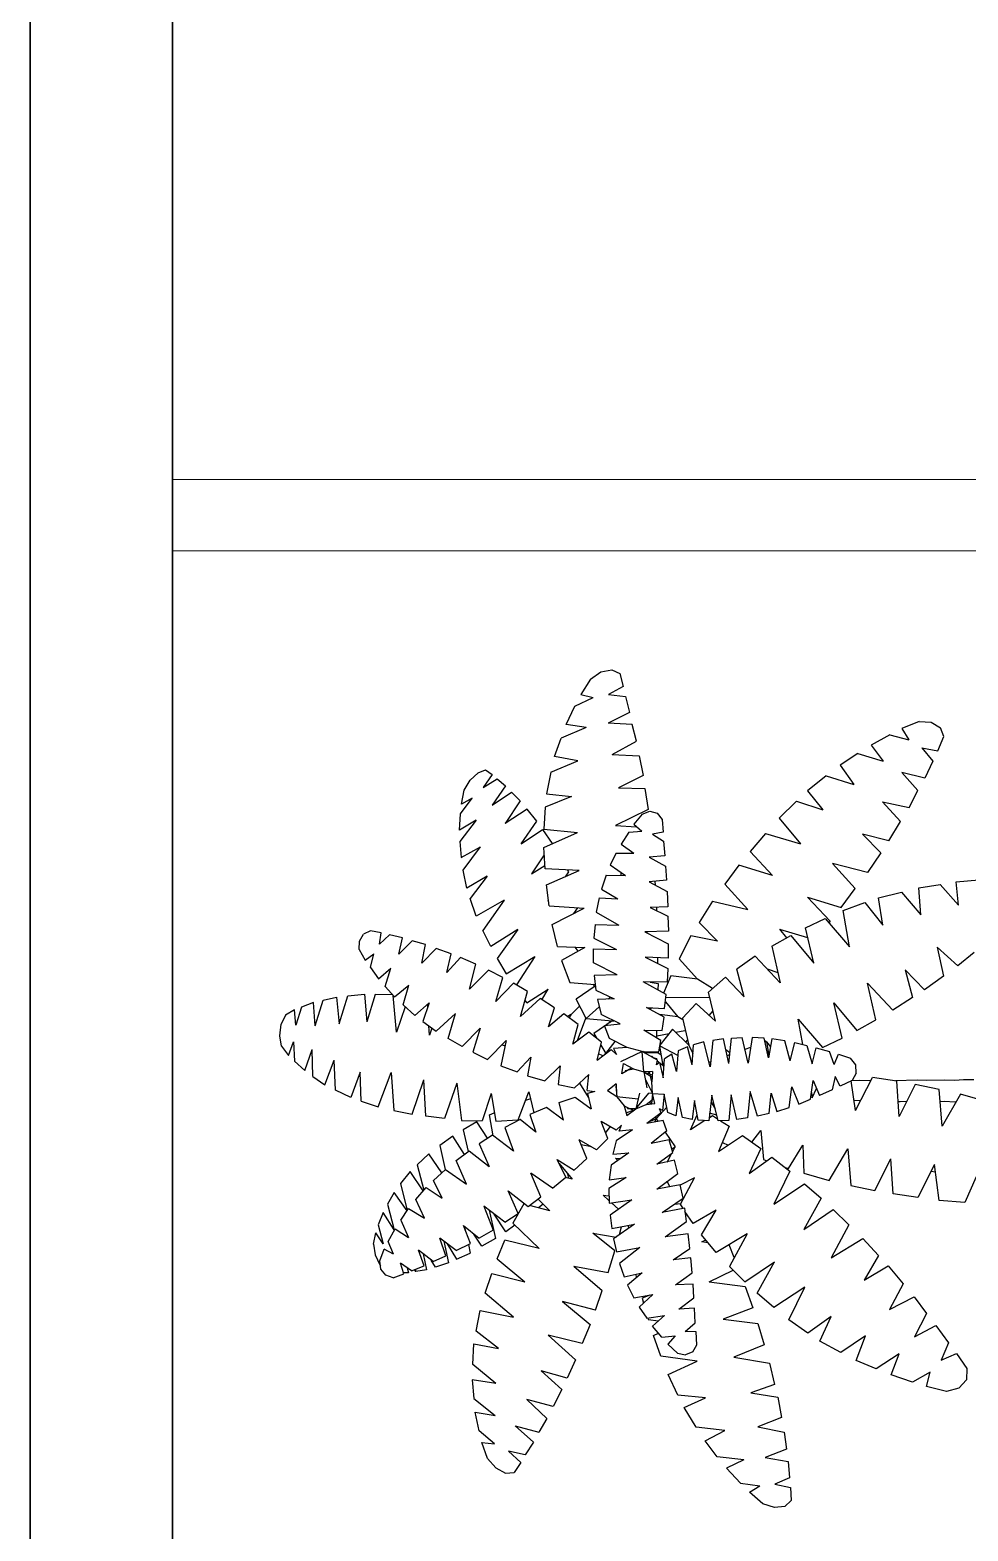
# Model space of a CAD drawing. Header units: millimetres. Extents: x 3348.1 to 3362.1, y 2027.4 to 2066.8.
# Drawn here: x 3350.864 to 3352.181, y 2034.653 to 2036.761 of the extents above; entities that cross this region are included whole.
import ezdxf

# ---------------------------------------------------------------- set-up
doc = ezdxf.new("R2010")
doc.units = ezdxf.units.MM
doc.layers.add('FUR', color=13, linetype='Continuous')

# ---------------------------------------------------------------- blocks, each defined once
blk = doc.blocks.new('02PTRX27')
at = {"color": 3, "linetype": 'ByBlock'}
for p, q in [((-0.4604, 0.4898), (-0.4477, 0.4923)), ((-0.4477, 0.4923), (-0.4384, 0.4879)), ((-0.4727, 0.4815), (-0.484, 0.4633)), ((-0.4727, 0.4815), (-0.4604, 0.4898)), ((-0.4384, 0.4879), (-0.4342, 0.4727)), ((-0.491, 0.4499), (-0.4695, 0.4599)), ((-0.484, 0.4633), (-0.4695, 0.4599)), ((-0.4342, 0.4727), (-0.4516, 0.4632)), ((-0.4516, 0.4632), (-0.4316, 0.461)), ((-0.4316, 0.461), (-0.4268, 0.4423)), ((-0.5012, 0.4284), (-0.491, 0.4499)), ((-0.4268, 0.4423), (-0.4521, 0.4297)), ((-0.4778, 0.4249), (-0.5071, 0.4124)), ((-0.4778, 0.4249), (-0.5012, 0.4284)), ((-0.4237, 0.4281), (-0.4521, 0.4297)), ((-0.4188, 0.4086), (-0.4237, 0.4281)), ((-0.088, 0.4318), (-0.1081, 0.4234)), ((-0.1081, 0.4234), (-0.1001, 0.4102)), ((-0.088, 0.4318), (-0.0737, 0.431)), ((-0.0737, 0.431), (-0.063, 0.4245)), ((-0.0592, 0.4141), (-0.063, 0.4245)), ((-0.5146, 0.3906), (-0.5071, 0.4124)), ((-0.4474, 0.3933), (-0.4188, 0.4086)), ((-0.1222, 0.4161), (-0.1442, 0.4042)), ((-0.1442, 0.4042), (-0.1299, 0.3852)), ((-0.1222, 0.4161), (-0.1001, 0.4102)), ((-0.0662, 0.3975), (-0.0592, 0.4141)), ((-0.4873, 0.3858), (-0.5146, 0.3906)), ((-0.4474, 0.3933), (-0.4158, 0.3917)), ((-0.4158, 0.3917), (-0.4111, 0.3684)), ((-0.1596, 0.3944), (-0.1805, 0.3808)), ((-0.1596, 0.3944), (-0.1299, 0.3852)), ((-0.0849, 0.4009), (-0.0662, 0.3975)), ((-0.0849, 0.4009), (-0.072, 0.3854)), ((-0.6136, 0.3629), (-0.6042, 0.3718)), ((-0.6042, 0.3718), (-0.5956, 0.3751)), ((-0.5876, 0.3697), (-0.5982, 0.3544)), ((-0.5956, 0.3751), (-0.5876, 0.3697)), ((-0.519, 0.3723), (-0.524, 0.3471)), ((-0.519, 0.3723), (-0.4873, 0.3858)), ((-0.1805, 0.3808), (-0.1644, 0.3582)), ((-0.0893, 0.3511), (-0.1083, 0.3719)), ((-0.0814, 0.3656), (-0.1083, 0.3719)), ((-0.072, 0.3854), (-0.0814, 0.3656)), ((-0.6204, 0.3514), (-0.6136, 0.3629)), ((-0.5982, 0.3544), (-0.5819, 0.3647)), ((-0.572, 0.3563), (-0.5879, 0.334)), ((-0.5819, 0.3647), (-0.572, 0.3563)), ((-0.4111, 0.3684), (-0.44, 0.3541)), ((-0.44, 0.3541), (-0.4089, 0.3535)), ((-0.4089, 0.3535), (-0.405, 0.3289)), ((-0.1966, 0.3682), (-0.2186, 0.3505)), ((-0.1966, 0.3682), (-0.1644, 0.3582)), ((-0.6248, 0.3235), (-0.6112, 0.342)), ((-0.6237, 0.3351), (-0.6204, 0.3514)), ((-0.6112, 0.342), (-0.6237, 0.3351)), ((-0.5879, 0.334), (-0.565, 0.3491)), ((-0.5549, 0.3389), (-0.5724, 0.3125)), ((-0.565, 0.3491), (-0.5549, 0.3389)), ((-0.495, 0.3438), (-0.5256, 0.3316)), ((-0.524, 0.3471), (-0.495, 0.3438)), ((-0.2313, 0.3387), (-0.2516, 0.3188)), ((-0.2313, 0.3387), (-0.2007, 0.3282)), ((-0.2186, 0.3505), (-0.2007, 0.3282)), ((-0.1309, 0.3376), (-0.1096, 0.3147)), ((-0.1309, 0.3376), (-0.0997, 0.3311)), ((-0.0997, 0.3311), (-0.0893, 0.3511)), ((-0.6259, 0.3046), (-0.6248, 0.3235)), ((-0.5469, 0.329), (-0.5724, 0.3125)), ((-0.5355, 0.3151), (-0.5469, 0.329)), ((-0.5256, 0.3316), (-0.5274, 0.3059)), ((-0.405, 0.3289), (-0.4435, 0.3101)), ((-0.4122, 0.3234), (-0.4219, 0.3114)), ((-0.4122, 0.3234), (-0.4032, 0.3267)), ((-0.4032, 0.3267), (-0.3944, 0.3244)), ((-0.3944, 0.3244), (-0.3887, 0.3172)), ((-0.3887, 0.3172), (-0.3874, 0.3023)), ((-0.2516, 0.3188), (-0.2269, 0.2887)), ((-0.6064, 0.3162), (-0.6259, 0.3046)), ((-0.6064, 0.3162), (-0.6255, 0.2912)), ((-0.5537, 0.2887), (-0.5355, 0.3151)), ((-0.5537, 0.2887), (-0.5289, 0.3054)), ((-0.5289, 0.3054), (-0.5176, 0.2891)), ((-0.5274, 0.3059), (-0.4879, 0.3018)), ((-0.5271, 0.2841), (-0.4879, 0.3018)), ((-0.4435, 0.3101), (-0.4186, 0.3084)), ((-0.4279, 0.3024), (-0.4369, 0.2883)), ((-0.4279, 0.3024), (-0.4125, 0.3032)), ((-0.4219, 0.3114), (-0.4125, 0.3032)), ((-0.3874, 0.3023), (-0.4001, 0.3)), ((-0.4001, 0.3), (-0.3871, 0.2915)), ((-0.2679, 0.3007), (-0.2859, 0.2797)), ((-0.2679, 0.3007), (-0.2269, 0.2887)), ((-0.1543, 0.2997), (-0.1327, 0.2782)), ((-0.1233, 0.292), (-0.1543, 0.2997)), ((-0.1233, 0.292), (-0.1096, 0.3147)), ((-0.6255, 0.2912), (-0.6242, 0.2725)), ((-0.6242, 0.2725), (-0.6013, 0.2849)), ((-0.6216, 0.2576), (-0.6013, 0.2849)), ((-0.5256, 0.2593), (-0.5271, 0.2841)), ((-0.5176, 0.2891), (-0.5183, 0.288)), ((-0.4369, 0.2883), (-0.4217, 0.2777)), ((-0.3871, 0.2915), (-0.3856, 0.2747)), ((-0.5267, 0.2758), (-0.5417, 0.2535)), ((-0.4424, 0.2778), (-0.4496, 0.2638)), ((-0.4496, 0.2638), (-0.4316, 0.2513)), ((-0.4424, 0.2778), (-0.4217, 0.2777)), ((-0.3856, 0.2747), (-0.4039, 0.2729)), ((-0.4039, 0.2729), (-0.3849, 0.2626)), ((-0.2859, 0.2797), (-0.2597, 0.2514)), ((-0.1627, 0.2361), (-0.1895, 0.2657)), ((-0.1483, 0.2552), (-0.1895, 0.2657)), ((-0.1327, 0.2782), (-0.1483, 0.2552)), ((-0.6174, 0.2367), (-0.6216, 0.2576)), ((-0.5934, 0.2506), (-0.6174, 0.2367)), ((-0.5934, 0.2506), (-0.6134, 0.2244)), ((-0.5417, 0.2535), (-0.526, 0.2632)), ((-0.486, 0.2572), (-0.5256, 0.2593)), ((-0.524, 0.2406), (-0.486, 0.2572)), ((-0.502, 0.2501), (-0.4979, 0.2558)), ((-0.4979, 0.2558), (-0.4992, 0.2578)), ((-0.4541, 0.2517), (-0.4598, 0.2354)), ((-0.4541, 0.2517), (-0.4316, 0.2513)), ((-0.4367, 0.2513), (-0.4369, 0.2549)), ((-0.3836, 0.2462), (-0.4041, 0.244)), ((-0.3849, 0.2626), (-0.3836, 0.2462)), ((-0.2989, 0.2634), (-0.3154, 0.2414)), ((-0.2597, 0.2514), (-0.2989, 0.2634)), ((-0.0445, 0.2439), (-0.018, 0.2463)), ((-0.521, 0.216), (-0.524, 0.2406)), ((-0.4598, 0.2354), (-0.4408, 0.224)), ((-0.4041, 0.244), (-0.383, 0.2329)), ((-0.3966, 0.2398), (-0.3968, 0.2447)), ((-0.383, 0.2329), (-0.3819, 0.2148)), ((-0.3154, 0.2414), (-0.2886, 0.2117)), ((-0.1792, 0.2141), (-0.1627, 0.2361)), ((-0.1354, 0.2253), (-0.1085, 0.2321)), ((-0.1085, 0.2321), (-0.0858, 0.2056)), ((-0.0883, 0.237), (-0.0634, 0.2409)), ((-0.0858, 0.2056), (-0.0883, 0.237)), ((-0.042, 0.2169), (-0.0634, 0.2409)), ((-0.042, 0.2169), (-0.0445, 0.2439)), ((-0.6064, 0.204), (-0.6134, 0.2244)), ((-0.5738, 0.2227), (-0.6064, 0.204)), ((-0.5738, 0.2227), (-0.5987, 0.1873)), ((-0.522, 0.2224), (-0.5221, 0.222)), ((-0.5221, 0.222), (-0.522, 0.2221)), ((-0.5221, 0.222), (-0.5218, 0.2209)), ((-0.522, 0.2221), (-0.522, 0.2224)), ((-0.521, 0.216), (-0.48, 0.2134)), ((-0.5174, 0.194), (-0.48, 0.2134)), ((-0.4921, 0.2072), (-0.4873, 0.2138)), ((-0.4624, 0.2252), (-0.4659, 0.2086)), ((-0.4624, 0.2252), (-0.4408, 0.224)), ((-0.3819, 0.2148), (-0.4028, 0.2139)), ((-0.4028, 0.2139), (-0.3819, 0.2038)), ((-0.3949, 0.21), (-0.3949, 0.2142)), ((-0.3299, 0.2214), (-0.3455, 0.1965)), ((-0.3299, 0.2214), (-0.2886, 0.2117)), ((-0.2185, 0.2262), (-0.1922, 0.1979)), ((-0.2185, 0.2262), (-0.1792, 0.2141)), ((-0.177, 0.2106), (-0.1514, 0.2198)), ((-0.1514, 0.2198), (-0.1305, 0.1934)), ((-0.1305, 0.1934), (-0.1354, 0.2253)), ((-0.5111, 0.1682), (-0.5174, 0.194)), ((-0.4673, 0.1941), (-0.4686, 0.178)), ((-0.4673, 0.1941), (-0.4395, 0.1935)), ((-0.4659, 0.2086), (-0.4395, 0.1935)), ((-0.3819, 0.2038), (-0.3814, 0.1862)), ((-0.324, 0.1745), (-0.3455, 0.1965)), ((-0.221, 0.1904), (-0.1979, 0.2012)), ((-0.1979, 0.2012), (-0.1693, 0.1678)), ((-0.1922, 0.1979), (-0.1937, 0.1962)), ((-0.1693, 0.1678), (-0.177, 0.2106)), ((-0.743, 0.1745), (-0.7382, 0.1827)), ((-0.7303, 0.1867), (-0.7382, 0.1827)), ((-0.7175, 0.1844), (-0.7303, 0.1867)), ((-0.7195, 0.1713), (-0.7175, 0.1844)), ((-0.708, 0.1819), (-0.7195, 0.1713)), ((-0.6926, 0.1784), (-0.708, 0.1819)), ((-0.6968, 0.1594), (-0.6926, 0.1784)), ((-0.5894, 0.1682), (-0.5987, 0.1873)), ((-0.5575, 0.1882), (-0.5894, 0.1682)), ((-0.5575, 0.1882), (-0.5819, 0.1543)), ((-0.4686, 0.178), (-0.442, 0.1648)), ((-0.3814, 0.1862), (-0.4089, 0.1855)), ((-0.4089, 0.1855), (-0.3816, 0.1714)), ((-0.4054, 0.1855), (-0.4074, 0.1846)), ((-0.355, 0.1808), (-0.3687, 0.1541)), ((-0.324, 0.1745), (-0.355, 0.1808)), ((-0.2604, 0.1689), (-0.2381, 0.1814)), ((-0.2513, 0.1888), (-0.2432, 0.1785)), ((-0.2513, 0.1888), (-0.2185, 0.1791)), ((-0.2381, 0.1814), (-0.2111, 0.1489)), ((-0.2111, 0.1489), (-0.221, 0.1904)), ((-0.7433, 0.1647), (-0.743, 0.1745)), ((-0.7433, 0.1647), (-0.7362, 0.1524)), ((-0.7362, 0.1524), (-0.7263, 0.1597)), ((-0.7303, 0.1439), (-0.7263, 0.1597)), ((-0.6814, 0.1751), (-0.6968, 0.1594)), ((-0.6658, 0.1707), (-0.6814, 0.1751)), ((-0.67, 0.1488), (-0.6658, 0.1707)), ((-0.6532, 0.1662), (-0.67, 0.1488)), ((-0.6356, 0.1599), (-0.6532, 0.1662)), ((-0.6407, 0.1379), (-0.6356, 0.1599)), ((-0.5111, 0.1682), (-0.4792, 0.1673)), ((-0.4792, 0.1673), (-0.5066, 0.1521)), ((-0.4869, 0.163), (-0.4904, 0.1675)), ((-0.469, 0.1492), (-0.469, 0.1657)), ((-0.469, 0.1657), (-0.442, 0.1648)), ((-0.4426, 0.1648), (-0.4424, 0.1648)), ((-0.3816, 0.1714), (-0.3816, 0.1549)), ((-0.2604, 0.1689), (-0.2505, 0.1257)), ((-0.0427, 0.1456), (-0.0667, 0.1675)), ((-0.0667, 0.1675), (-0.0594, 0.1338)), ((-0.0236, 0.1614), (-0.0427, 0.1456)), ((-0.7303, 0.1439), (-0.7206, 0.1306)), ((-0.7206, 0.1306), (-0.7065, 0.143)), ((-0.7129, 0.1216), (-0.7065, 0.143)), ((-0.6248, 0.1554), (-0.6407, 0.1379)), ((-0.607, 0.1478), (-0.6248, 0.1554)), ((-0.6141, 0.1185), (-0.607, 0.1478)), ((-0.5819, 0.1543), (-0.5713, 0.1365)), ((-0.5713, 0.1365), (-0.5379, 0.1568)), ((-0.5379, 0.1568), (-0.5592, 0.1234)), ((-0.5066, 0.1521), (-0.497, 0.1263)), ((-0.4415, 0.1351), (-0.469, 0.1492)), ((-0.4085, 0.1558), (-0.3819, 0.1426)), ((-0.3816, 0.1549), (-0.4085, 0.1558)), ((-0.3938, 0.1484), (-0.3938, 0.1553)), ((-0.3819, 0.1426), (-0.383, 0.1265)), ((-0.3475, 0.1301), (-0.3687, 0.1541)), ((-0.2799, 0.1572), (-0.3015, 0.142)), ((-0.2927, 0.1094), (-0.3015, 0.142)), ((-0.2505, 0.1257), (-0.2799, 0.1572)), ((-0.2659, 0.1421), (-0.2535, 0.1381)), ((-0.0816, 0.1175), (-0.1043, 0.141)), ((-0.1043, 0.141), (-0.0958, 0.1085)), ((-0.7019, 0.1094), (-0.6851, 0.1233)), ((-0.692, 0.1001), (-0.6851, 0.1233)), ((-0.5921, 0.1405), (-0.6141, 0.1185)), ((-0.5753, 0.1322), (-0.5921, 0.1405)), ((-0.5835, 0.104), (-0.5753, 0.1322)), ((-0.5626, 0.1255), (-0.5835, 0.104)), ((-0.5463, 0.1159), (-0.5626, 0.1255)), ((-0.497, 0.1263), (-0.4672, 0.124)), ((-0.4679, 0.1212), (-0.4692, 0.1243)), ((-0.4415, 0.1351), (-0.4684, 0.1345)), ((-0.4684, 0.1345), (-0.4662, 0.1172)), ((-0.3839, 0.1122), (-0.4111, 0.1271)), ((-0.383, 0.1265), (-0.4111, 0.1271)), ((-0.4026, 0.1268), (-0.3935, 0.125)), ((-0.3935, 0.125), (-0.3938, 0.1175)), ((-0.3786, 0.1339), (-0.3871, 0.1137)), ((-0.3475, 0.1301), (-0.3786, 0.1339)), ((-0.3299, 0.1191), (-0.3475, 0.1301)), ((-0.3147, 0.1323), (-0.3346, 0.1148)), ((-0.3147, 0.1323), (-0.2927, 0.1094)), ((-0.1186, 0.0937), (-0.1483, 0.1256)), ((-0.1386, 0.0825), (-0.1483, 0.1256)), ((-0.0594, 0.1338), (-0.0816, 0.1175)), ((-0.7948, 0.0755), (-0.7857, 0.1054)), ((-0.7857, 0.1054), (-0.7701, 0.1091)), ((-0.7701, 0.1091), (-0.7668, 0.0778)), ((-0.7668, 0.0778), (-0.7565, 0.1106)), ((-0.7565, 0.1106), (-0.7371, 0.1124)), ((-0.7371, 0.1124), (-0.7344, 0.0801)), ((-0.7246, 0.1123), (-0.7344, 0.0801)), ((-0.7043, 0.1118), (-0.7246, 0.1123)), ((-0.7129, 0.1216), (-0.7019, 0.1094)), ((-0.6997, 0.0683), (-0.7036, 0.1111)), ((-0.5546, 0.0865), (-0.5463, 0.1159)), ((-0.5315, 0.1074), (-0.5546, 0.0865)), ((-0.5472, 0.1024), (-0.522, 0.1186)), ((-0.5146, 0.0964), (-0.5315, 0.1074)), ((-0.5295, 0.1059), (-0.522, 0.1186)), ((-0.467, 0.1218), (-0.4893, 0.1069)), ((-0.4778, 0.0841), (-0.4893, 0.1069)), ((-0.4662, 0.1172), (-0.4448, 0.1072)), ((-0.4448, 0.1072), (-0.4644, 0.1064)), ((-0.4644, 0.1064), (-0.46, 0.0889)), ((-0.4519, 0.1068), (-0.4494, 0.1091)), ((-0.3858, 0.0958), (-0.3839, 0.1122)), ((-0.3845, 0.1085), (-0.3334, 0.1091)), ((-0.3264, 0.0808), (-0.3346, 0.1148)), ((-0.0958, 0.1085), (-0.1186, 0.0937)), ((-0.8295, 0.0882), (-0.8346, 0.0776)), ((-0.819, 0.0942), (-0.8295, 0.0882)), ((-0.8176, 0.0764), (-0.819, 0.0942)), ((-0.8108, 0.0975), (-0.8176, 0.0764)), ((-0.7967, 0.1028), (-0.8108, 0.0975)), ((-0.7948, 0.0755), (-0.7967, 0.1028)), ((-0.6895, 0.0977), (-0.6997, 0.0683)), ((-0.6781, 0.0875), (-0.692, 0.1001)), ((-0.6614, 0.1026), (-0.6781, 0.0875)), ((-0.6614, 0.1026), (-0.6688, 0.0805)), ((-0.6631, 0.0976), (-0.6633, 0.1009)), ((-0.6532, 0.0693), (-0.6308, 0.09)), ((-0.6391, 0.0606), (-0.6308, 0.09)), ((-0.5494, 0.1051), (-0.5472, 0.1024)), ((-0.5216, 0.0742), (-0.5146, 0.0964)), ((-0.504, 0.0894), (-0.5216, 0.0742)), ((-0.4871, 0.0772), (-0.504, 0.0894)), ((-0.495, 0.0892), (-0.5, 0.0864)), ((-0.4974, 0.0845), (-0.495, 0.0892)), ((-0.495, 0.0892), (-0.4853, 0.0986)), ((-0.4624, 0.0977), (-0.4778, 0.0841)), ((-0.4378, 0.078), (-0.46, 0.0889)), ((-0.3865, 0.0858), (-0.407, 0.0971)), ((-0.407, 0.0971), (-0.3858, 0.0958)), ((-0.4004, 0.0966), (-0.4036, 0.0951)), ((-0.3702, 0.086), (-0.3918, 0.0886)), ((-0.385, 0.1035), (-0.3702, 0.086)), ((-0.3651, 0.0844), (-0.3489, 0.1018)), ((-0.3489, 0.1018), (-0.3264, 0.0808)), ((-0.3295, 0.0929), (-0.3341, 0.0878)), ((-0.1879, 0.1024), (-0.1607, 0.0699)), ((-0.178, 0.061), (-0.1879, 0.1024)), ((-0.8363, 0.064), (-0.8346, 0.0776)), ((-0.6688, 0.0805), (-0.6532, 0.0693)), ((-0.6611, 0.0645), (-0.6618, 0.0754)), ((-0.6583, 0.0728), (-0.6611, 0.0645)), ((-0.6019, 0.0727), (-0.6227, 0.0512)), ((-0.6019, 0.0727), (-0.6103, 0.0445)), ((-0.4932, 0.0541), (-0.4871, 0.0772)), ((-0.4877, 0.0583), (-0.4781, 0.0844)), ((-0.4778, 0.0841), (-0.4472, 0.0812)), ((-0.4562, 0.0753), (-0.4688, 0.0667)), ((-0.4563, 0.0761), (-0.4378, 0.078)), ((-0.4503, 0.0605), (-0.4563, 0.0761)), ((-0.4472, 0.0812), (-0.4547, 0.0762)), ((-0.4505, 0.0815), (-0.4496, 0.0795)), ((-0.4472, 0.0812), (-0.4453, 0.0815)), ((-0.4103, 0.0706), (-0.3889, 0.07)), ((-0.3902, 0.0585), (-0.4103, 0.0706)), ((-0.3768, 0.0715), (-0.3913, 0.0529)), ((-0.3889, 0.07), (-0.3865, 0.0858)), ((-0.3577, 0.053), (-0.3768, 0.0715)), ((-0.3647, 0.0826), (-0.3702, 0.086)), ((-0.3651, 0.0844), (-0.3577, 0.053)), ((-0.2295, 0.0834), (-0.201, 0.05)), ((-0.224, 0.0535), (-0.2295, 0.0834)), ((-0.1607, 0.0699), (-0.1386, 0.0825)), ((-0.8342, 0.0517), (-0.8363, 0.064)), ((-0.826, 0.0409), (-0.8201, 0.0569)), ((-0.8201, 0.0569), (-0.8192, 0.0341)), ((-0.6227, 0.0512), (-0.6391, 0.0606)), ((-0.5713, 0.0582), (-0.5932, 0.036)), ((-0.5713, 0.0582), (-0.5777, 0.0288)), ((-0.576, 0.0534), (-0.5725, 0.0523)), ((-0.4745, 0.0683), (-0.4932, 0.0541)), ((-0.4598, 0.0564), (-0.4745, 0.0683)), ((-0.4688, 0.0667), (-0.4653, 0.0608)), ((-0.4655, 0.061), (-0.4655, 0.061)), ((-0.465, 0.0352), (-0.4598, 0.0564)), ((-0.4607, 0.053), (-0.4547, 0.0431)), ((-0.4547, 0.0431), (-0.4439, 0.0572)), ((-0.4298, 0.0503), (-0.4503, 0.0605)), ((-0.3951, 0.0613), (-0.3948, 0.0701)), ((-0.3951, 0.064), (-0.3807, 0.0667)), ((-0.3927, 0.0452), (-0.3902, 0.0585)), ((-0.3733, 0.0681), (-0.3618, 0.0701)), ((-0.3592, 0.0591), (-0.3614, 0.0564)), ((-0.3577, 0.053), (-0.353, 0.0433)), ((-0.3537, 0.0297), (-0.3522, 0.0533)), ((-0.3401, 0.0567), (-0.3522, 0.0533)), ((-0.3326, 0.0276), (-0.3401, 0.0567)), ((-0.3295, 0.0584), (-0.3326, 0.0276)), ((-0.3171, 0.0602), (-0.3295, 0.0584)), ((-0.3105, 0.0315), (-0.3171, 0.0602)), ((-0.3105, 0.0315), (-0.3075, 0.0612)), ((-0.3075, 0.0612), (-0.2951, 0.0617)), ((-0.2879, 0.0319), (-0.2951, 0.0617)), ((-0.2833, 0.0619), (-0.2879, 0.0319)), ((-0.2692, 0.061), (-0.2833, 0.0619)), ((-0.2641, 0.038), (-0.2692, 0.061)), ((-0.2689, 0.0586), (-0.2665, 0.0568)), ((-0.2665, 0.0568), (-0.2683, 0.0562)), ((-0.2665, 0.0568), (-0.2619, 0.0508)), ((-0.2665, 0.0568), (-0.2637, 0.0406)), ((-0.2602, 0.0604), (-0.2641, 0.038)), ((-0.245, 0.0579), (-0.2602, 0.0604)), ((-0.2388, 0.0345), (-0.245, 0.0579)), ((-0.2388, 0.0345), (-0.2335, 0.056)), ((-0.2335, 0.056), (-0.2194, 0.0524)), ((-0.201, 0.05), (-0.178, 0.061)), ((-0.8342, 0.0517), (-0.826, 0.0409)), ((-0.8071, 0.0231), (-0.7985, 0.048)), ((-0.7976, 0.0161), (-0.7985, 0.048)), ((-0.7837, 0.0066), (-0.7725, 0.0352)), ((-0.771, 0.0002), (-0.7725, 0.0352)), ((-0.6103, 0.0445), (-0.5932, 0.036)), ((-0.5586, 0.0215), (-0.5423, 0.0389)), ((-0.5423, 0.0389), (-0.5465, 0.017)), ((-0.465, 0.0352), (-0.4486, 0.0477)), ((-0.4582, 0.0403), (-0.4633, 0.0426)), ((-0.4554, 0.0425), (-0.4551, 0.0436)), ((-0.4547, 0.0431), (-0.4547, 0.043)), ((-0.4486, 0.0477), (-0.442, 0.042)), ((-0.4298, 0.0503), (-0.4455, 0.049)), ((-0.4455, 0.049), (-0.442, 0.042)), ((-0.412, 0.0456), (-0.4375, 0.0332)), ((-0.412, 0.0456), (-0.4298, 0.0503)), ((-0.412, 0.0456), (-0.3927, 0.0452)), ((-0.3942, 0.0354), (-0.412, 0.0456)), ((-0.41, 0.0217), (-0.412, 0.0456)), ((-0.4098, 0.0455), (-0.4109, 0.0448)), ((-0.4096, 0.0441), (-0.3938, 0.0442)), ((-0.401, 0.0401), (-0.4014, 0.0395)), ((-0.3979, 0.0374), (-0.401, 0.0401)), ((-0.3995, 0.0384), (-0.3953, 0.0371)), ((-0.3953, 0.0371), (-0.3955, 0.036)), ((-0.3953, 0.0297), (-0.3942, 0.0354)), ((-0.3938, 0.0442), (-0.3946, 0.0452)), ((-0.3938, 0.0442), (-0.3898, 0.0417)), ((-0.3874, 0.0291), (-0.3916, 0.0516)), ((-0.3915, 0.0522), (-0.3706, 0.0413)), ((-0.3876, 0.0147), (-0.3861, 0.0368)), ((-0.3775, 0.0425), (-0.3861, 0.0368)), ((-0.372, 0.022), (-0.3775, 0.0425)), ((-0.37, 0.0462), (-0.372, 0.022)), ((-0.3592, 0.0511), (-0.37, 0.0462)), ((-0.3537, 0.0297), (-0.3592, 0.0511)), ((-0.3094, 0.0439), (-0.3141, 0.0474)), ((-0.3127, 0.0407), (-0.3095, 0.0419)), ((-0.2852, 0.0503), (-0.2919, 0.048)), ((-0.2194, 0.0524), (-0.2131, 0.031)), ((-0.2131, 0.031), (-0.2084, 0.0498)), ((-0.2084, 0.0498), (-0.1928, 0.0453)), ((-0.1873, 0.0301), (-0.1928, 0.0453)), ((-0.1873, 0.0301), (-0.1825, 0.0424)), ((-0.1825, 0.0424), (-0.1681, 0.0375)), ((-0.1622, 0.0297), (-0.1681, 0.0375)), ((-0.8192, 0.0341), (-0.8071, 0.0231)), ((-0.7421, 0.0213), (-0.7531, -0.0084)), ((-0.7411, -0.0126), (-0.7421, 0.0213)), ((-0.721, -0.0193), (-0.706, 0.021)), ((-0.706, 0.021), (-0.7028, -0.0235)), ((-0.5777, 0.0288), (-0.5586, 0.0215)), ((-0.526, 0.0111), (-0.5082, 0.0286)), ((-0.5082, 0.0286), (-0.5106, 0.0068)), ((-0.4912, 0.0029), (-0.4745, 0.0187)), ((-0.4767, -0.0001), (-0.4745, 0.0187)), ((-0.4358, 0.0193), (-0.434, 0.0313)), ((-0.4246, 0.0261), (-0.4358, 0.0193)), ((-0.434, 0.0313), (-0.4224, 0.025)), ((-0.4321, 0.0232), (-0.4224, 0.025)), ((-0.4321, 0.0232), (-0.4314, 0.022)), ((-0.4224, 0.025), (-0.41, 0.0217)), ((-0.3999, 0.0221), (-0.41, 0.0217)), ((-0.41, 0.0217), (-0.4004, 0.0156)), ((-0.41, 0.0217), (-0.4065, 0.0031)), ((-0.4085, 0.0208), (-0.4089, 0.0217)), ((-0.4054, 0.0198), (-0.4085, 0.0206)), ((-0.4037, 0.0217), (-0.4059, 0.0191)), ((-0.4008, 0.01), (-0.4037, 0.0217)), ((-0.4032, 0.0191), (-0.4003, 0.0182)), ((-0.3999, 0.0221), (-0.4008, 0.01)), ((-0.392, 0.0326), (-0.3953, 0.0297)), ((-0.3944, 0.0346), (-0.3874, 0.0291)), ((-0.392, 0.0326), (-0.3876, 0.0147)), ((-0.3894, 0.0305), (-0.388, 0.0312)), ((-0.3874, 0.0291), (-0.3869, 0.0276)), ((-0.3535, 0.0326), (-0.3546, 0.0331)), ((-0.3321, 0.0335), (-0.3341, 0.0327)), ((-0.1615, 0.0202), (-0.1664, 0.0117)), ((-0.1615, 0.0202), (-0.1622, 0.0297)), ((-0.7976, 0.0161), (-0.7837, 0.0066)), ((-0.7531, -0.0084), (-0.771, 0.0002)), ((-0.6814, -0.0279), (-0.6678, 0.0123)), ((-0.6653, -0.0304), (-0.6678, 0.0123)), ((-0.6292, 0.0086), (-0.6436, -0.033)), ((-0.6292, 0.0086), (-0.6237, -0.0351)), ((-0.5465, 0.017), (-0.526, 0.0111)), ((-0.5106, 0.0068), (-0.4912, 0.0029)), ((-0.4853, 0.0086), (-0.4754, -0.0079)), ((-0.4426, 0.0078), (-0.4529, -0.0006)), ((-0.4435, 0.0071), (-0.4426, 0.0062)), ((-0.4426, 0.0049), (-0.443, 0.0049)), ((-0.443, 0.0049), (-0.4417, -0.0076)), ((-0.4426, 0.0078), (-0.4422, -0.005)), ((-0.4085, 0.0136), (-0.3999, -0.0035)), ((-0.3999, -0.0035), (-0.4008, 0.01)), ((-0.2399, -0.0199), (-0.237, 0.0043)), ((-0.237, 0.0043), (-0.2287, -0.0162)), ((-0.2152, -0.0105), (-0.2119, 0.0116)), ((-0.213, -0.0086), (-0.2082, 0.002)), ((-0.2119, 0.0116), (-0.2047, -0.0062)), ((-0.1899, 0.0005), (-0.2047, -0.0062)), ((-0.1864, 0.0164), (-0.1899, 0.0005)), ((-0.1802, 0.0049), (-0.1864, 0.0164)), ((-0.1664, 0.0117), (-0.1802, 0.0049)), ((-0.1624, -0.0236), (-0.1673, 0.0112)), ((-0.1624, -0.0236), (-0.1426, 0.015)), ((-0.114, 0.0108), (-0.1426, 0.015)), ((-0.1112, -0.0305), (-0.114, 0.0108)), ((-0.0926, 0.0068), (-0.1112, -0.0305)), ((-0.0643, 0.0009), (-0.0926, 0.0068)), ((-0.0608, -0.042), (-0.0643, 0.0009)), ((-0.7411, -0.0126), (-0.721, -0.0193)), ((-0.5888, -0.0037), (-0.5993, -0.0357)), ((-0.5888, -0.0037), (-0.5835, -0.036)), ((-0.5573, -0.0346), (-0.5449, -0.0018)), ((-0.543, -0.0099), (-0.5487, -0.0117)), ((-0.5449, -0.0018), (-0.539, -0.0263)), ((-0.5091, -0.0141), (-0.4906, -0.0081)), ((-0.5042, -0.0348), (-0.5091, -0.0141)), ((-0.4906, -0.0081), (-0.4719, -0.0215)), ((-0.4767, -0.0001), (-0.4677, -0.0015)), ((-0.4677, -0.0015), (-0.4763, -0.0037)), ((-0.4763, -0.0037), (-0.4719, -0.0215)), ((-0.4417, -0.0076), (-0.4529, -0.0006)), ((-0.4422, -0.005), (-0.442, -0.0051)), ((-0.4417, -0.0076), (-0.4334, -0.018)), ((-0.4169, -0.0105), (-0.4417, -0.0076)), ((-0.4153, -0.0033), (-0.4195, -0.0217)), ((-0.4195, -0.0217), (-0.4045, -0.0034)), ((-0.4195, -0.0217), (-0.4076, -0.0166)), ((-0.4076, -0.0166), (-0.3986, -0.0094)), ((-0.4076, -0.0166), (-0.3973, -0.0154)), ((-0.4069, -0.016), (-0.4065, -0.0165)), ((-0.3999, -0.0035), (-0.4045, -0.0034)), ((-0.4015, -0.0159), (-0.4041, -0.0138)), ((-0.4014, -0.0159), (-0.4015, -0.0159)), ((-0.3999, -0.0035), (-0.4014, -0.0159)), ((-0.3999, -0.0035), (-0.3863, -0.0046)), ((-0.3973, -0.0154), (-0.3999, -0.0035)), ((-0.3863, -0.0046), (-0.3883, -0.0235)), ((-0.3819, -0.0261), (-0.3863, -0.0046)), ((-0.37, -0.0082), (-0.3728, -0.0297)), ((-0.3695, -0.0115), (-0.3706, -0.0122)), ((-0.3649, -0.0316), (-0.37, -0.0082)), ((-0.351, -0.0119), (-0.3537, -0.0342)), ((-0.35, -0.0167), (-0.3515, -0.0159)), ((-0.3464, -0.0348), (-0.351, -0.0119)), ((-0.3304, -0.0057), (-0.3341, -0.0358)), ((-0.3315, -0.0137), (-0.3268, -0.0217)), ((-0.3233, -0.0356), (-0.3304, -0.0057)), ((-0.3079, -0.0053), (-0.3108, -0.0351)), ((-0.3013, -0.0341), (-0.3079, -0.0053)), ((-0.2857, -0.0015), (-0.2888, -0.0323)), ((-0.2773, -0.0304), (-0.2857, -0.0015)), ((-0.2635, -0.0271), (-0.2613, -0.0034)), ((-0.2613, -0.0034), (-0.2546, -0.0249)), ((-0.2287, -0.0162), (-0.2152, -0.0105)), ((-0.2141, -0.0024), (-0.213, -0.0086)), ((-0.0396, -0.0046), (-0.0608, -0.042)), ((-0.011, -0.0127), (-0.0396, -0.0046)), ((-0.7028, -0.0235), (-0.6814, -0.0279)), ((-0.6436, -0.033), (-0.6653, -0.0304)), ((-0.6237, -0.0351), (-0.5993, -0.0357)), ((-0.5907, -0.0286), (-0.5852, -0.0263)), ((-0.5865, -0.0533), (-0.5907, -0.0286)), ((-0.5835, -0.036), (-0.5573, -0.0346)), ((-0.5549, -0.034), (-0.5729, -0.0435)), ((-0.5366, -0.049), (-0.5549, -0.034)), ((-0.524, -0.02), (-0.5436, -0.0281)), ((-0.5436, -0.0281), (-0.5366, -0.049)), ((-0.5042, -0.0348), (-0.524, -0.02)), ((-0.4334, -0.018), (-0.4301, -0.0294)), ((-0.4334, -0.018), (-0.4219, -0.0235)), ((-0.4332, -0.0191), (-0.4327, -0.0183)), ((-0.431, -0.0263), (-0.4226, -0.0231)), ((-0.4301, -0.0294), (-0.4195, -0.0217)), ((-0.4292, -0.0216), (-0.4287, -0.0203)), ((-0.4195, -0.0217), (-0.4292, -0.0216)), ((-0.39, -0.0265), (-0.4065, -0.0389)), ((-0.4028, -0.036), (-0.3957, -0.0332)), ((-0.3957, -0.0332), (-0.3977, -0.0373)), ((-0.3968, -0.0316), (-0.3957, -0.0332)), ((-0.3834, -0.0195), (-0.3957, -0.0332)), ((-0.3957, -0.0332), (-0.3957, -0.0308)), ((-0.3957, -0.0332), (-0.3935, -0.0365)), ((-0.39, -0.0265), (-0.392, -0.0215)), ((-0.3883, -0.0235), (-0.392, -0.0215)), ((-0.3728, -0.0297), (-0.3819, -0.0261)), ((-0.3537, -0.0342), (-0.3649, -0.0316)), ((-0.3554, -0.0462), (-0.3477, -0.0286)), ((-0.3341, -0.0358), (-0.3464, -0.0348)), ((-0.3337, -0.0321), (-0.3299, -0.0296)), ((-0.3249, -0.0292), (-0.3332, -0.0269)), ((-0.3299, -0.0296), (-0.3238, -0.0334)), ((-0.324, -0.0332), (-0.324, -0.0334)), ((-0.3108, -0.0351), (-0.3233, -0.0356)), ((-0.2888, -0.0323), (-0.3013, -0.0341)), ((-0.2635, -0.0271), (-0.2773, -0.0304)), ((-0.2546, -0.0249), (-0.2399, -0.0199)), ((-0.6057, -0.0368), (-0.6218, -0.0461)), ((-0.6218, -0.0461), (-0.616, -0.0717)), ((-0.5931, -0.0561), (-0.6057, -0.0368)), ((-0.5874, -0.0524), (-0.6031, -0.0627)), ((-0.5626, -0.0712), (-0.5874, -0.0524)), ((-0.5729, -0.0435), (-0.5626, -0.0712)), ((-0.4525, -0.0564), (-0.4602, -0.0364)), ((-0.4424, -0.0468), (-0.4602, -0.0364)), ((-0.4551, -0.0501), (-0.4497, -0.0426)), ((-0.4365, -0.0407), (-0.4424, -0.0468)), ((-0.4234, -0.0462), (-0.4424, -0.0591)), ((-0.4391, -0.0477), (-0.4365, -0.0407)), ((-0.4234, -0.0462), (-0.4391, -0.0477)), ((-0.3874, -0.0354), (-0.4065, -0.0389)), ((-0.4052, -0.0379), (-0.4052, -0.0384)), ((-0.3832, -0.0475), (-0.4015, -0.0621)), ((-0.3832, -0.0475), (-0.3874, -0.0354)), ((-0.3852, -0.0491), (-0.3735, -0.0662)), ((-0.3389, -0.0354), (-0.3554, -0.0462)), ((-0.3546, -0.0442), (-0.3533, -0.0448)), ((-0.3103, -0.0418), (-0.3226, -0.0717)), ((-0.3205, -0.0356), (-0.3103, -0.0418)), ((-0.2837, -0.0607), (-0.2734, -0.0469)), ((-0.2734, -0.0469), (-0.2703, -0.0808)), ((-0.6337, -0.0536), (-0.6491, -0.0645)), ((-0.6491, -0.0645), (-0.6429, -0.0927)), ((-0.62, -0.0749), (-0.6337, -0.0536)), ((-0.6031, -0.0627), (-0.5912, -0.0893)), ((-0.4769, -0.0798), (-0.4858, -0.058)), ((-0.4655, -0.0695), (-0.4858, -0.058)), ((-0.4716, -0.0662), (-0.4836, -0.0638)), ((-0.4655, -0.0695), (-0.4525, -0.0564)), ((-0.4424, -0.0591), (-0.4464, -0.0747)), ((-0.3805, -0.058), (-0.4015, -0.0621)), ((-0.3761, -0.0726), (-0.3805, -0.058)), ((-0.3775, -0.0683), (-0.3735, -0.0662)), ((-0.3764, -0.0716), (-0.3735, -0.0662)), ((-0.3226, -0.0717), (-0.2945, -0.053)), ((-0.3183, -0.0611), (-0.3182, -0.0611)), ((-0.3182, -0.0611), (-0.3114, -0.0643)), ((-0.2945, -0.053), (-0.2731, -0.0681)), ((-0.2731, -0.0681), (-0.2868, -0.0975)), ((-0.241, -0.0916), (-0.2241, -0.0643)), ((-0.2241, -0.0643), (-0.2227, -0.097)), ((-0.1932, -0.1056), (-0.1714, -0.0684)), ((-0.1714, -0.0684), (-0.1679, -0.1113)), ((-0.662, -0.0743), (-0.6757, -0.0871)), ((-0.6757, -0.0871), (-0.6678, -0.117)), ((-0.6468, -0.0965), (-0.662, -0.0743)), ((-0.6297, -0.0822), (-0.6147, -0.0709)), ((-0.6176, -0.11), (-0.6297, -0.0822)), ((-0.6147, -0.0709), (-0.5912, -0.0893)), ((-0.5016, -0.1015), (-0.5115, -0.0808)), ((-0.5115, -0.0808), (-0.4919, -0.0936)), ((-0.5093, -0.0856), (-0.4939, -0.1039)), ((-0.4919, -0.0936), (-0.4769, -0.0798)), ((-0.4485, -0.0874), (-0.4507, -0.1046)), ((-0.4279, -0.0733), (-0.4485, -0.0874)), ((-0.4464, -0.0747), (-0.4279, -0.0733)), ((-0.4406, -0.082), (-0.4433, -0.0793)), ((-0.4433, -0.0793), (-0.4375, -0.0799)), ((-0.3949, -0.0865), (-0.3761, -0.0726)), ((-0.3741, -0.0819), (-0.3949, -0.0865)), ((-0.383, -0.0839), (-0.3775, -0.0737)), ((-0.3702, -0.0973), (-0.3741, -0.0819)), ((-0.2868, -0.0975), (-0.2602, -0.0782)), ((-0.2703, -0.0808), (-0.2661, -0.0825)), ((-0.2602, -0.0782), (-0.2392, -0.0946)), ((-0.1397, -0.1174), (-0.121, -0.08)), ((-0.1182, -0.1212), (-0.121, -0.08)), ((-0.0698, -0.0869), (-0.0896, -0.1255)), ((-0.0643, -0.129), (-0.0698, -0.0869)), ((-0.6836, -0.0949), (-0.695, -0.1091)), ((-0.6684, -0.1175), (-0.6836, -0.0949)), ((-0.6565, -0.1056), (-0.6425, -0.0925)), ((-0.6425, -0.0925), (-0.6176, -0.11)), ((-0.5306, -0.1246), (-0.5425, -0.0969)), ((-0.517, -0.1144), (-0.5425, -0.0969)), ((-0.517, -0.1144), (-0.5016, -0.1015)), ((-0.4939, -0.1039), (-0.5022, -0.102)), ((-0.5016, -0.1015), (-0.5018, -0.1018)), ((-0.5018, -0.1018), (-0.5014, -0.1023)), ((-0.4981, -0.103), (-0.4992, -0.0977)), ((-0.431, -0.1021), (-0.451, -0.115)), ((-0.4507, -0.1046), (-0.431, -0.1021)), ((-0.3951, -0.1157), (-0.3702, -0.0973)), ((-0.3508, -0.1026), (-0.3675, -0.1111)), ((-0.3673, -0.1332), (-0.3508, -0.1026)), ((-0.2392, -0.0946), (-0.2582, -0.1334)), ((-0.2448, -0.0903), (-0.241, -0.0916)), ((-0.2227, -0.097), (-0.1932, -0.1056)), ((-0.0687, -0.0958), (-0.074, -0.0949)), ((-0.0211, -0.1012), (-0.0346, -0.1312)), ((-0.7025, -0.1194), (-0.7102, -0.1331)), ((-0.6874, -0.141), (-0.7025, -0.1194)), ((-0.695, -0.1091), (-0.6871, -0.1405)), ((-0.677, -0.1278), (-0.6649, -0.1136)), ((-0.6649, -0.1136), (-0.6464, -0.1263)), ((-0.6464, -0.1263), (-0.6565, -0.1056)), ((-0.5691, -0.1175), (-0.5454, -0.1359)), ((-0.5571, -0.144), (-0.5691, -0.1175)), ((-0.4576, -0.1228), (-0.451, -0.1234)), ((-0.451, -0.1289), (-0.4576, -0.1228)), ((-0.451, -0.115), (-0.4508, -0.132)), ((-0.3675, -0.1107), (-0.3951, -0.1157)), ((-0.3796, -0.1129), (-0.3827, -0.1065)), ((-0.3643, -0.1261), (-0.3675, -0.1107)), ((-0.2582, -0.1334), (-0.2221, -0.1095)), ((-0.2221, -0.1095), (-0.2027, -0.1262)), ((-0.1679, -0.1113), (-0.1397, -0.1174)), ((-0.0896, -0.1255), (-0.1182, -0.1212)), ((-0.7102, -0.1331), (-0.7023, -0.1631)), ((-0.6948, -0.152), (-0.6856, -0.1384)), ((-0.6856, -0.1384), (-0.6671, -0.1497)), ((-0.6671, -0.1497), (-0.677, -0.1278)), ((-0.5975, -0.1356), (-0.5866, -0.1635)), ((-0.5729, -0.1544), (-0.5975, -0.1356)), ((-0.5914, -0.1404), (-0.5837, -0.1734)), ((-0.5507, -0.1328), (-0.5636, -0.1554)), ((-0.5454, -0.1359), (-0.5306, -0.1246)), ((-0.5201, -0.1412), (-0.5439, -0.1348)), ((-0.534, -0.1272), (-0.5201, -0.1412)), ((-0.5282, -0.1332), (-0.5335, -0.1376)), ((-0.4508, -0.132), (-0.4243, -0.1283)), ((-0.4243, -0.1283), (-0.4496, -0.146)), ((-0.4479, -0.1316), (-0.4397, -0.139)), ((-0.4256, -0.1285), (-0.425, -0.1288)), ((-0.3889, -0.143), (-0.3643, -0.1261)), ((-0.3623, -0.1379), (-0.3889, -0.143)), ((-0.3748, -0.1332), (-0.3669, -0.1323)), ((-0.3642, -0.1383), (-0.3673, -0.1332)), ((-0.3601, -0.1537), (-0.3623, -0.1379)), ((-0.3257, -0.1401), (-0.3526, -0.1559)), ((-0.3425, -0.169), (-0.3257, -0.1401)), ((-0.2027, -0.1262), (-0.2229, -0.1629)), ((-0.2229, -0.1629), (-0.1884, -0.1393)), ((-0.1884, -0.1393), (-0.1703, -0.1574)), ((-0.0346, -0.1312), (-0.0643, -0.129)), ((-0.7153, -0.1431), (-0.721, -0.1576)), ((-0.721, -0.1576), (-0.7153, -0.1795)), ((-0.7023, -0.1631), (-0.7153, -0.1431)), ((-0.6948, -0.152), (-0.6858, -0.1722)), ((-0.5718, -0.1657), (-0.5852, -0.1451)), ((-0.5729, -0.1544), (-0.5571, -0.144)), ((-0.561, -0.158), (-0.5718, -0.1657)), ((-0.5636, -0.1554), (-0.5326, -0.185)), ((-0.4496, -0.146), (-0.4475, -0.1619)), ((-0.4475, -0.1619), (-0.421, -0.1568)), ((-0.421, -0.1568), (-0.4455, -0.1737)), ((-0.3854, -0.1715), (-0.3601, -0.1537)), ((-0.3526, -0.1559), (-0.362, -0.1417)), ((-0.3273, -0.1411), (-0.3268, -0.1421)), ((-0.1703, -0.1574), (-0.1908, -0.1959)), ((-0.7265, -0.18), (-0.7239, -0.1667)), ((-0.7153, -0.1795), (-0.7239, -0.1667)), ((-0.7093, -0.1768), (-0.7014, -0.1621)), ((-0.7023, -0.1638), (-0.7023, -0.1631)), ((-0.7014, -0.1621), (-0.6858, -0.1722)), ((-0.6299, -0.1875), (-0.649, -0.1729)), ((-0.642, -0.1939), (-0.649, -0.1729)), ((-0.6132, -0.1791), (-0.6213, -0.1582)), ((-0.6213, -0.1582), (-0.6031, -0.1731)), ((-0.6187, -0.1652), (-0.6198, -0.1596)), ((-0.5997, -0.1825), (-0.6092, -0.1682)), ((-0.5866, -0.1635), (-0.6031, -0.1731)), ((-0.5837, -0.1734), (-0.5997, -0.1825)), ((-0.5819, -0.1973), (-0.5727, -0.1752)), ((-0.5326, -0.185), (-0.5727, -0.1752)), ((-0.4699, -0.1673), (-0.4426, -0.1717)), ((-0.4442, -0.188), (-0.4699, -0.1673)), ((-0.4455, -0.1737), (-0.4422, -0.189)), ((-0.4386, -0.1689), (-0.4362, -0.1597)), ((-0.4278, -0.1615), (-0.4281, -0.1582)), ((-0.3581, -0.168), (-0.3854, -0.1715)), ((-0.3563, -0.1852), (-0.3581, -0.168)), ((-0.3257, -0.1897), (-0.3425, -0.169)), ((-0.3422, -0.1774), (-0.3378, -0.1751)), ((-0.2894, -0.1679), (-0.3257, -0.1897)), ((-0.2894, -0.1679), (-0.3099, -0.2062)), ((-0.1908, -0.1959), (-0.1539, -0.1735)), ((-0.1539, -0.1735), (-0.1356, -0.1934)), ((-0.7265, -0.18), (-0.7245, -0.1924)), ((-0.7245, -0.1924), (-0.7193, -0.2044)), ((-0.7193, -0.1995), (-0.714, -0.1861)), ((-0.7032, -0.1918), (-0.714, -0.1861)), ((-0.7032, -0.1918), (-0.7093, -0.1768)), ((-0.6568, -0.2004), (-0.6741, -0.1871)), ((-0.6675, -0.2053), (-0.6741, -0.1871)), ((-0.6684, -0.1915), (-0.6645, -0.2101)), ((-0.6444, -0.1765), (-0.6389, -0.202)), ((-0.6405, -0.1796), (-0.6293, -0.1977)), ((-0.6299, -0.1875), (-0.6132, -0.1791)), ((-0.6293, -0.1977), (-0.6134, -0.1904)), ((-0.6156, -0.1803), (-0.6134, -0.1904)), ((-0.4518, -0.2134), (-0.4442, -0.188)), ((-0.4422, -0.189), (-0.4147, -0.1841)), ((-0.4147, -0.1841), (-0.4387, -0.2027)), ((-0.3757, -0.1982), (-0.3563, -0.1852)), ((-0.3352, -0.1783), (-0.3422, -0.1774)), ((-0.311, -0.1809), (-0.3103, -0.1809)), ((-0.3044, -0.1957), (-0.3103, -0.1809)), ((-0.7179, -0.2092), (-0.7193, -0.1995)), ((-0.7193, -0.2044), (-0.7186, -0.2056)), ((-0.712, -0.2165), (-0.7179, -0.2092)), ((-0.6821, -0.2111), (-0.695, -0.2022)), ((-0.6911, -0.2149), (-0.695, -0.2022)), ((-0.6873, -0.2076), (-0.6858, -0.2136)), ((-0.6821, -0.2111), (-0.6675, -0.2053)), ((-0.6772, -0.2121), (-0.6786, -0.2098)), ((-0.6777, -0.2094), (-0.6772, -0.2121)), ((-0.6645, -0.2101), (-0.6772, -0.2121)), ((-0.6539, -0.2069), (-0.659, -0.1988)), ((-0.6568, -0.2004), (-0.642, -0.1939)), ((-0.6389, -0.202), (-0.6539, -0.2069)), ((-0.5819, -0.1973), (-0.5496, -0.2242)), ((-0.4921, -0.2059), (-0.4518, -0.2134)), ((-0.4921, -0.2059), (-0.4589, -0.2342)), ((-0.4387, -0.2027), (-0.4332, -0.2182)), ((-0.355, -0.1959), (-0.3757, -0.1982)), ((-0.3537, -0.2137), (-0.355, -0.1959)), ((-0.3337, -0.224), (-0.3057, -0.2105)), ((-0.3099, -0.2062), (-0.2918, -0.2243)), ((-0.2918, -0.2243), (-0.2573, -0.2007)), ((-0.2775, -0.2375), (-0.2573, -0.2007)), ((-0.1356, -0.1934), (-0.1523, -0.222)), ((-0.1523, -0.222), (-0.1243, -0.2056)), ((-0.1243, -0.2056), (-0.1068, -0.2265)), ((-0.7038, -0.2193), (-0.712, -0.2165)), ((-0.7038, -0.2193), (-0.6911, -0.2149)), ((-0.6858, -0.2136), (-0.6917, -0.2137)), ((-0.5958, -0.2373), (-0.5883, -0.2143)), ((-0.5883, -0.2143), (-0.5496, -0.2242)), ((-0.4332, -0.2182), (-0.412, -0.2137)), ((-0.412, -0.2137), (-0.4294, -0.2279)), ((-0.4294, -0.2279), (-0.4217, -0.2429)), ((-0.4186, -0.2191), (-0.4193, -0.2153)), ((-0.3731, -0.2277), (-0.3537, -0.2137)), ((-0.3524, -0.2268), (-0.3731, -0.2277)), ((-0.3517, -0.243), (-0.3524, -0.2268)), ((-0.3337, -0.224), (-0.2916, -0.2298)), ((-0.1068, -0.2265), (-0.1228, -0.2565)), ((-0.5626, -0.2656), (-0.5958, -0.2373)), ((-0.4666, -0.2572), (-0.4589, -0.2342)), ((-0.4217, -0.2429), (-0.3995, -0.239)), ((-0.3995, -0.239), (-0.4155, -0.2539)), ((-0.403, -0.2396), (-0.4122, -0.2434)), ((-0.4122, -0.2434), (-0.4105, -0.2492)), ((-0.3691, -0.2562), (-0.3517, -0.243)), ((-0.2916, -0.2298), (-0.2826, -0.2544)), ((-0.258, -0.2543), (-0.2775, -0.2375)), ((-0.2219, -0.2302), (-0.258, -0.2543)), ((-0.2403, -0.2687), (-0.2219, -0.2302)), ((-0.1228, -0.2565), (-0.0938, -0.2418)), ((-0.0938, -0.2418), (-0.0794, -0.2612)), ((-0.6066, -0.2817), (-0.6019, -0.2576)), ((-0.6019, -0.2576), (-0.5626, -0.2656)), ((-0.5053, -0.2473), (-0.473, -0.2742)), ((-0.4666, -0.2572), (-0.5053, -0.2473)), ((-0.4155, -0.2539), (-0.4067, -0.2667)), ((-0.4067, -0.2667), (-0.3861, -0.2634)), ((-0.3999, -0.2762), (-0.3861, -0.2634)), ((-0.3508, -0.2551), (-0.3691, -0.2562)), ((-0.35, -0.2721), (-0.3508, -0.2551)), ((-0.2826, -0.2544), (-0.3172, -0.2679)), ((-0.0794, -0.2612), (-0.0933, -0.2886)), ((-0.473, -0.2742), (-0.4822, -0.2963)), ((-0.4056, -0.2666), (-0.405, -0.2681)), ((-0.405, -0.2681), (-0.3929, -0.2697)), ((-0.3891, -0.2888), (-0.3999, -0.2762)), ((-0.3618, -0.2824), (-0.35, -0.2721)), ((-0.3172, -0.2679), (-0.2766, -0.2731)), ((-0.2766, -0.2731), (-0.2694, -0.2979)), ((-0.2181, -0.2842), (-0.2403, -0.2687)), ((-0.191, -0.2648), (-0.2181, -0.2842)), ((-0.204, -0.2935), (-0.191, -0.2648)), ((-0.0933, -0.2886), (-0.0682, -0.2753)), ((-0.0682, -0.2753), (-0.0537, -0.2954)), ((-0.6105, -0.3211), (-0.609, -0.2967)), ((-0.609, -0.2967), (-0.5804, -0.3023)), ((-0.5804, -0.3023), (-0.6066, -0.2817)), ((-0.4822, -0.2963), (-0.5223, -0.2865)), ((-0.5223, -0.2865), (-0.4901, -0.3156)), ((-0.399, -0.2868), (-0.3929, -0.2844)), ((-0.3902, -0.3113), (-0.399, -0.2868)), ((-0.3891, -0.2888), (-0.3737, -0.2875)), ((-0.3737, -0.2875), (-0.3819, -0.297)), ((-0.3819, -0.297), (-0.3708, -0.3076)), ((-0.3491, -0.2828), (-0.3618, -0.2824)), ((-0.3614, -0.282), (-0.361, -0.2825)), ((-0.353, -0.3059), (-0.3482, -0.298)), ((-0.3482, -0.298), (-0.3491, -0.2828)), ((-0.2694, -0.2979), (-0.305, -0.3124)), ((-0.1796, -0.3067), (-0.204, -0.2935)), ((-0.1508, -0.2875), (-0.1796, -0.3067)), ((-0.1615, -0.3162), (-0.1508, -0.2875)), ((-0.0537, -0.2954), (-0.0623, -0.3157)), ((-0.4901, -0.3156), (-0.5001, -0.3371)), ((-0.3478, -0.3172), (-0.3902, -0.3113)), ((-0.3708, -0.3076), (-0.3614, -0.3096)), ((-0.353, -0.3059), (-0.3614, -0.3096)), ((-0.305, -0.3124), (-0.2632, -0.3194)), ((-0.1382, -0.326), (-0.1615, -0.3162)), ((-0.1114, -0.3086), (-0.1382, -0.326)), ((-0.1208, -0.3332), (-0.1114, -0.3086)), ((-0.0623, -0.3157), (-0.0442, -0.3079)), ((-0.0442, -0.3079), (-0.0319, -0.3257)), ((-0.5835, -0.343), (-0.6105, -0.3211)), ((-0.5001, -0.3371), (-0.5302, -0.3283)), ((-0.5302, -0.3283), (-0.506, -0.3502)), ((-0.3818, -0.3327), (-0.3478, -0.3172)), ((-0.3702, -0.3569), (-0.3818, -0.3327)), ((-0.2632, -0.3194), (-0.2571, -0.3443)), ((-0.0955, -0.3415), (-0.1208, -0.3332)), ((-0.0751, -0.3298), (-0.0955, -0.3415)), ((-0.0794, -0.3466), (-0.0751, -0.3298)), ((-0.0319, -0.3257), (-0.0326, -0.3387)), ((-0.5835, -0.343), (-0.611, -0.3388)), ((-0.611, -0.3388), (-0.6092, -0.3607)), ((-0.506, -0.3502), (-0.5165, -0.37)), ((-0.2571, -0.3443), (-0.2848, -0.354)), ((-0.0559, -0.3524), (-0.0794, -0.3466)), ((-0.0416, -0.3485), (-0.0559, -0.3524)), ((-0.0326, -0.3387), (-0.0416, -0.3485)), ((-0.6092, -0.3607), (-0.5843, -0.3807)), ((-0.5165, -0.37), (-0.5472, -0.3619)), ((-0.5472, -0.3619), (-0.5236, -0.3843)), ((-0.3381, -0.3599), (-0.3702, -0.3569)), ((-0.3629, -0.3714), (-0.3381, -0.3599)), ((-0.2848, -0.354), (-0.2533, -0.3592)), ((-0.2533, -0.3592), (-0.2491, -0.383)), ((-0.6075, -0.3766), (-0.5843, -0.3807)), ((-0.603, -0.3985), (-0.6075, -0.3766)), ((-0.5236, -0.3843), (-0.5331, -0.4001)), ((-0.3489, -0.3942), (-0.3629, -0.3714)), ((-0.2491, -0.383), (-0.2767, -0.3937)), ((-0.585, -0.4138), (-0.603, -0.3985)), ((-0.5608, -0.3929), (-0.5331, -0.4001)), ((-0.5608, -0.3929), (-0.5395, -0.4117)), ((-0.3154, -0.3981), (-0.3489, -0.3942)), ((-0.3385, -0.4104), (-0.3154, -0.3981)), ((-0.2767, -0.3937), (-0.2458, -0.4)), ((-0.2458, -0.4), (-0.2432, -0.4199)), ((-0.5931, -0.431), (-0.5997, -0.4121)), ((-0.5997, -0.4121), (-0.585, -0.4138)), ((-0.5395, -0.4117), (-0.5489, -0.4265)), ((-0.3242, -0.429), (-0.3385, -0.4104)), ((-0.2432, -0.4199), (-0.2683, -0.4297)), ((-0.5835, -0.442), (-0.5931, -0.431)), ((-0.5489, -0.4265), (-0.5685, -0.4224)), ((-0.5685, -0.4224), (-0.5542, -0.4358)), ((-0.5542, -0.4358), (-0.5619, -0.4473)), ((-0.2932, -0.4325), (-0.3242, -0.429)), ((-0.2932, -0.4325), (-0.3134, -0.4424)), ((-0.2683, -0.4297), (-0.2412, -0.4343)), ((-0.2412, -0.4343), (-0.2395, -0.4534)), ((-0.5835, -0.442), (-0.572, -0.448)), ((-0.572, -0.448), (-0.5619, -0.4473)), ((-0.3134, -0.4424), (-0.2971, -0.4598)), ((-0.2395, -0.4534), (-0.2569, -0.4611)), ((-0.2971, -0.4598), (-0.2744, -0.4631)), ((-0.2866, -0.4704), (-0.2744, -0.4631)), ((-0.2709, -0.484), (-0.2866, -0.4704)), ((-0.2569, -0.4611), (-0.2384, -0.465)), ((-0.2384, -0.465), (-0.2377, -0.4803)), ((-0.2573, -0.4884), (-0.2709, -0.484)), ((-0.245, -0.487), (-0.2573, -0.4884)), ((-0.2377, -0.4803), (-0.245, -0.487))]:
    blk.add_line(p, q, dxfattribs=at)
at = {"color": 7, "linetype": 'ByBlock'}
for p, q in [((-0.2113, 0.0101), (-0.2122, 0.0101)), ((-0.1582, 0.0116), (-0.1673, 0.0111)), ((-0.1446, 0.0111), (-0.1582, 0.0116)), ((-0.0904, 0.0119), (-0.1157, 0.011)), ((-0.0581, 0.012), (-0.0788, 0.0114)), ((-0.046, 0.0116), (-0.0581, 0.012)), ((-0.0361, 0.0122), (-0.046, 0.0116)), ((-0.0346, 0.0123), (-0.0361, 0.0122)), ((-0.0238, 0.0123), (-0.0346, 0.0123)), ((-0.2119, -0.006), (-0.2135, -0.0059)), ((-0.1637, -0.012), (-0.164, -0.012)), ((-0.1567, -0.0123), (-0.1637, -0.012)), ((-0.1125, -0.013), (-0.1103, -0.013)), ((-0.1103, -0.013), (-0.1024, -0.0127)), ((-0.0632, -0.013), (-0.0581, -0.0127)), ((-0.0581, -0.0127), (-0.046, -0.0133)), ((-0.046, -0.0133), (-0.0445, -0.0133))]:
    blk.add_line(p, q, dxfattribs=at)
at = {"linetype": 'ByBlock'}
blk.add_line((-0.0788, 0.0114), (-0.0904, 0.0119), dxfattribs=at)

msp = doc.modelspace()

# ---------------------------------------------------------------- linework, layer by layer
at = {"lineweight": 30}
for p, q in [((3350.8636, 2044.0934), (3350.8636, 2034.0934)), ((3351.0636, 2044.0934), (3351.0636, 2034.2934))]:
    msp.add_line(p, q, dxfattribs=at)
at = {"lineweight": 9}
for p, q in [((3351.0636, 2036.1298), (3360.6136, 2036.1298)), ((3351.0636, 2036.0298), (3360.6136, 2036.0298))]:
    msp.add_line(p, q, dxfattribs=at)

# ---------------------------------------------------------------- block references
at = {"layer": 'FUR', "xscale": 1.199999999999818, "yscale": 1.199999999999818, "zscale": 1.199999999999818}
msp.add_blockref('02PTRX27', (3352.218, 2035.2718), dxfattribs=at)

doc.saveas('drawing.dxf')
